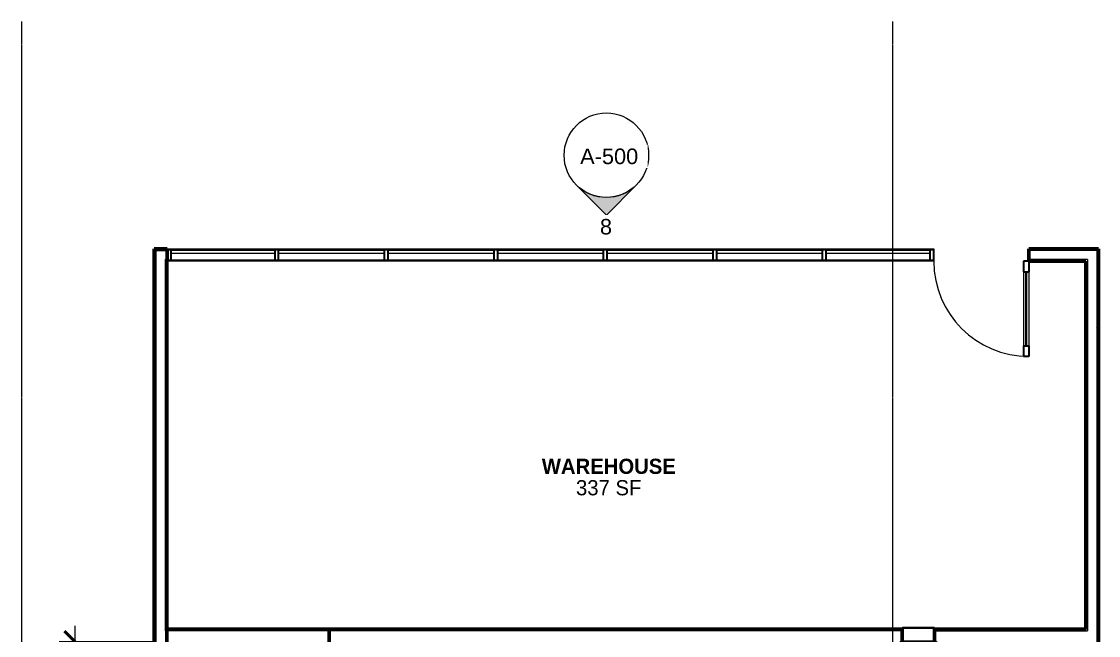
# Model space of a CAD drawing. Header units: inches. Extents: x 30 to 2293, y -1876 to -115.
# Drawn here: x 710.3 to 1118.4, y -347.2 to -114.8 of the extents above; entities that cross this region are included whole.
import ezdxf

# ---------------------------------------------------------------- set-up
doc = ezdxf.new("R2010")
doc.units = ezdxf.units.IN
doc.header["$MEASUREMENT"] = 0
doc.linetypes.add('Grid Line 1_2_', pattern=[0.875, 0.5, -0.125, 0.125, -0.125])
for name, color, linetype, lineweight in [('A-ANNO-DIMS', 211, 'Continuous', 9), ('A-ANNO-DIMS-64', 211, 'Continuous', 9), ('A-AREA-IDEN', 2, 'Continuous', 9), ('A-DOOR', 31, 'Continuous', 18), ('A-DOOR-GLAZ', 31, 'Continuous', 40), ('A-GLAZ-CURT', 52, 'Continuous', 9), ('A-GLAZ-CWMG', 51, 'Continuous', 9), ('A-WALL', 113, 'Continuous', 18), ('A-WALL-PATT', 111, 'Continuous', 60), ('G-ANNO-SYMB', 111, 'Continuous', 9), ('I-WALL', 2, 'Continuous', 18), ('Q-SPCQ', 91, 'Continuous', 9), ('S-GRID', 1, 'Continuous', 9)]:
    doc.layers.add(name, color=color, linetype=linetype, lineweight=lineweight)
doc.styles.add('Arial', font='arial.ttf', dxfattribs={"height": 5.901198})
doc.styles.add('Century Gothic', font='GOTHIC.TTF', dxfattribs={"height": 5.748447})
doc.styles.add('Century Gothic_B', font='GOTHICB.TTF', dxfattribs={"height": 5.744479})
doc.dimstyles.new('Linear_-_3_32__Arial_2', dxfattribs={"dimscale": 12, "dimtxt": 6, "dimasz": 0.666667, "dimexe": 0.5, "dimexo": 0.333333, "dimgap": 0.333333, "dimtad": 1, "dimdec": 0, "dimzin": 1, "dimdsep": 46, "dimlunit": 4, "dimtxsty": 'Arial', "dimblk1": 'OBLIQUE', "dimblk2": 'OBLIQUE', "dimsah": 1, "dimcen": 0.09, "dimdle": 0.5, "dimazin": 0, "dimtfac": 1, "dimtdec": 4, "dimtix": 1, "dimtmove": 0, "dimatfit": 3, "dimfxl": 1, "dimtvp": 1, "dimfrac": 2, "dimtolj": 1, "dimtzin": 0, "dimarcsym": 2})
pattern_1 = [(0, (0, 0), (20.48, 5.12), [0.845, -14.515, 0.845, -14.515, -81.92]), (0, (0, 0), (20.48, 5.12), [-30.72, 0.845, -29.875, 0.845, -14.515, -35.84]), (0, (0, 0), (20.48, 5.12), [-76.8, 0.845, -9.395, 0.845, -24.755]), (120, (7.68, 2.56), (-14.67405, 15.1762), [0.845, -14.515, 0.845, -14.515, -81.92]), (120, (7.68, 2.56), (-14.67405, 15.1762), [-30.72, 0.845, -29.875, 0.845, -14.515, -35.84]), (120, (7.68, 2.56), (-14.67405, 15.1762), [-76.8, 0.845, -9.395, 0.845, -24.755]), (240, (10.24, 12.8), (-5.80595, -20.2962), [0.845, -14.515, 0.845, -14.515, -81.92]), (240, (10.24, 12.8), (-5.80595, -20.2962), [-30.72, 0.845, -29.875, 0.845, -14.515, -35.84]), (240, (10.24, 12.8), (-5.80595, -20.2962), [-76.8, 0.845, -9.395, 0.845, -24.755])]

# ---------------------------------------------------------------- blocks, each defined once
blk = doc.blocks.new('Open Source Metal Building_Exterior_rvt-1-Floor Plan - Office Annex')
at = {"layer": 'S-GRID', "linetype": 'Grid Line 1_2_'}
for p, q in [((710.31, -114.83), (710.31, -1843.89)), ((1040.31, -114.83), (1040.31, -1843.89))]:
    blk.add_line(p, q, dxfattribs=at)
blk = doc.blocks.new('System Panel - Glazed-700942-Floor Plan - Office Annex')
at = {"layer": 'A-GLAZ-CURT', "lineweight": 18}
for p, q in [((19.625, 1.75), (-19.625, 1.75)), ((-19.625, 1.75), (-19.625, 0.75)), ((-19.625, 0.75), (19.625, 0.75)), ((19.625, 0.75), (19.625, 1.75))]:
    blk.add_line(p, q, dxfattribs=at)
blk = doc.blocks.new('Rectangular Mullion - 2_5_ x 5_ rectangular-700939-Floor Plan - Office Annex')
at = {"layer": 'A-GLAZ-CWMG'}
for p, q in [((806.23, -201.21), (766.98, -201.21)), ((806.23, -205.21), (766.98, -205.21))]:
    blk.add_line(p, q, dxfattribs=at)
blk = doc.blocks.new('Rectangular Mullion - 2_5_ x 5_ rectangular-613860-Floor Plan - Office Annex')
at = {"layer": 'A-GLAZ-CWMG', "lineweight": 30}
for p, q in [((-1.5, 2), (0, 2)), ((-1.5, -2), (-1.5, 2)), ((0, 2), (0, -2)), ((0, -2), (-1.5, -2))]:
    blk.add_line(p, q, dxfattribs=at)
blk = doc.blocks.new('Rectangular Mullion - 2_5_ x 5_ rectangular-613861-Floor Plan - Office Annex')
at = {"layer": 'A-GLAZ-CWMG', "lineweight": 30}
for p, q in [((0, 2), (-1.5, 2)), ((-1.5, 2), (-1.5, -2)), ((0, -2), (0, 2)), ((-1.5, -2), (0, -2))]:
    blk.add_line(p, q, dxfattribs=at)
blk = doc.blocks.new('System Panel - Glazed-700943-Floor Plan - Office Annex')
at = {"layer": 'A-GLAZ-CURT', "lineweight": 18}
for p, q in [((20, 1.75), (-20, 1.75)), ((-20, 1.75), (-20, 0.75)), ((-20, 0.75), (20, 0.75)), ((20, 0.75), (20, 1.75))]:
    blk.add_line(p, q, dxfattribs=at)
blk = doc.blocks.new('System Panel - Glazed-700944-Floor Plan - Office Annex')
at = {"layer": 'A-GLAZ-CURT', "lineweight": 18}
for p, q in [((20, 1.75), (-20, 1.75)), ((-20, 1.75), (-20, 0.75)), ((-20, 0.75), (20, 0.75)), ((20, 0.75), (20, 1.75))]:
    blk.add_line(p, q, dxfattribs=at)
blk = doc.blocks.new('Rectangular Mullion - 2_5_ x 5_ rectangular-700941-Floor Plan - Office Annex')
at = {"layer": 'A-GLAZ-CWMG'}
for p, q in [((847.73, -201.21), (807.73, -201.21)), ((847.73, -205.21), (807.73, -205.21))]:
    blk.add_line(p, q, dxfattribs=at)
blk = doc.blocks.new('Rectangular Mullion - 2_5_ x 5_ rectangular-613858-Floor Plan - Office Annex')
at = {"layer": 'A-GLAZ-CWMG', "lineweight": 30}
for p, q in [((-0.75, 2), (0.75, 2)), ((-0.75, -2), (-0.75, 2)), ((0.75, 2), (0.75, -2)), ((0.75, -2), (-0.75, -2))]:
    blk.add_line(p, q, dxfattribs=at)
blk = doc.blocks.new('Single-Glass 1 - 36_ x 84_-564716-Floor Plan - Office Annex')
at = {"layer": 'A-DOOR', "lineweight": 30}
for p, q in [((16, -2.375), (16, -6.375)), ((18, -2.375), (16, -2.375)), ((18, -2.375), (18, -6.375)), ((16, -6.375), (18, -6.375)), ((16, -34.375), (16, -38.375)), ((16, -34.375), (18, -34.375)), ((18, -34.375), (18, -38.375)), ((18, -38.375), (16, -38.375))]:
    blk.add_line(p, q, dxfattribs=at)
at = {"layer": 'A-DOOR', "lineweight": 9}
for p, q in [((16, -6.375), (16, -34.375)), ((18, -6.375), (18, -34.375))]:
    blk.add_line(p, q, dxfattribs=at)
blk.add_arc((18, -2.375), 36, 180, 270, dxfattribs=at)
at = {"layer": 'A-DOOR-GLAZ'}
blk.add_line((17, -34.375), (17, -6.375), dxfattribs=at)
blk = doc.blocks.new('Dispenser_Disposal-Paper-Frost_Products_LTD_-Recessed-400A - Steel-Stainless-664721-Floor Plan - Office Annex')
at = {"layer": 'Q-SPCQ', "lineweight": 30}
for p, q in [((1040.06, -670.15), (1039.98, -670.15)), ((1039.98, -670.69), (1039.98, -670.15)), ((1040.03, -670.69), (1039.98, -670.69)), ((1040.36, -670.69), (1040.03, -670.69)), ((1040.03, -670.74), (1040.03, -670.69)), ((1040.06, -670.08), (1040.06, -670.69)), ((1053.66, -670.08), (1040.06, -670.08)), ((1040.06, -670.08), (1051.82, -670.08)), ((1040.06, -670.15), (1040.36, -670.45)), ((1053.73, -670.15), (1040.06, -670.15)), ((1040.59, -670.8), (1040.09, -670.8)), ((1040.09, -670.84), (1040.09, -670.8)), ((1040.11, -670.84), (1040.11, -670.8)), ((1040.15, -670.77), (1040.59, -670.77)), ((1040.36, -670.7), (1040.36, -670.45)), ((1040.36, -670.46), (1040.36, -670.69)), ((1040.41, -670.75), (1053.36, -670.75)), ((1040.59, -670.77), (1040.59, -670.8)), ((1040.59, -670.8), (1040.77, -670.8)), ((1040.76, -670.93), (1040.8, -670.93)), ((1040.8, -670.93), (1040.8, -670.87)), ((1040.83, -670.87), (1040.83, -670.93)), ((1040.83, -676.12), (1040.83, -670.93)), ((1040.83, -670.93), (1052.93, -670.93)), ((1040.86, -670.93), (1040.86, -670.75)), ((1041.47, -670.93), (1041.47, -670.75)), ((1041.53, -670.93), (1041.53, -670.75)), ((1041.67, -670.75), (1041.67, -670.93)), ((1041.7, -670.93), (1041.7, -670.75)), ((1051.82, -669.95), (1052.69, -669.95)), ((1051.82, -670.08), (1051.82, -669.95)), ((1051.84, -669.93), (1052.67, -669.93)), ((1051.92, -670.75), (1051.92, -670.84)), ((1051.92, -670.84), (1052.2, -670.84)), ((1051.95, -670.93), (1051.95, -670.84)), ((1051.98, -670.84), (1051.98, -670.93)), ((1052.48, -670.87), (1052.02, -670.87)), ((1052.2, -670.84), (1052.2, -670.75)), ((1052.53, -670.84), (1052.2, -670.84)), ((1052.6, -670.91), (1052.53, -670.84)), ((1052.58, -670.75), (1052.65, -670.82)), ((1052.85, -670.91), (1052.6, -670.91)), ((1052.65, -670.82), (1052.88, -670.82)), ((1052.69, -669.95), (1052.69, -670.08)), ((1052.69, -670.08), (1053.66, -670.08)), ((1052.82, -670.93), (1052.82, -670.75)), ((1052.85, -670.75), (1052.85, -670.82)), ((1052.85, -670.93), (1052.85, -670.87)), ((1052.86, -676.12), (1052.86, -670.93)), ((1053.73, -670.75), (1052.88, -670.75)), ((1052.88, -670.75), (1052.88, -670.82)), ((1052.89, -670.87), (1052.89, -670.93)), ((1052.89, -670.91), (1052.93, -670.91)), ((1052.92, -670.8), (1053.57, -670.8)), ((1053.36, -670.46), (1053.66, -670.15)), ((1053.36, -670.75), (1053.36, -670.46)), ((1053.57, -670.8), (1053.57, -670.84)), ((1053.66, -670.75), (1053.66, -670.08)), ((1053.73, -670.15), (1053.73, -670.75)), ((1040.76, -676.12), (1040.76, -675.59)), ((1040.83, -676.12), (1040.76, -676.12)), ((1052.86, -676.12), (1040.83, -676.12)), ((1040.83, -676.18), (1040.83, -676.12)), ((1052.86, -676.18), (1040.83, -676.18)), ((1052.93, -676.12), (1052.86, -676.12)), ((1052.86, -676.12), (1052.86, -676.18)), ((1052.93, -675.59), (1052.93, -676.12))]:
    blk.add_line(p, q, dxfattribs=at)
for centre, radius, start, end in [((1040.06, -670.15), 0.0763, 90, 180), ((1040.09, -670.74), 0.0625, 122.4117, 270.0728), ((1040.09, -670.74), 0.0625, 179.8391, 270), ((1040.09, -670.74), 0.0625, 333.896, 53.1301), ((1040.41, -670.7), 0.05, 180, 270), ((1040.77, -670.87), 0.0665, 0, 90), ((1040.77, -670.87), 0.0315, 0, 90.1235), ((1051.84, -669.95), 0.02, 90, 180), ((1052.1, -670.87), 0.08, 157.9757, 236.654), ((1052.4, -670.87), 0.08, 303.346, 22.0243), ((1052.67, -669.95), 0.02, 0, 90), ((1052.92, -670.87), 0.0665, 90, 180), ((1052.92, -670.87), 0.0665, 90, 132.1544), ((1052.92, -670.87), 0.0315, 89.8776, 180), ((1053.66, -670.15), 0.0768, 0, 90), ((1053.66, -670.15), 0.029, 0, 90)]:
    blk.add_arc(centre, radius, start, end, dxfattribs=at)
blk = doc.blocks.new('DIMBLOCK33-Floor Plan - Office Annex')
at = {"layer": 'A-ANNO-DIMS-64', "lineweight": 50}
for p, q in [((730.57, -349.59), (726.57, -345.59)), ((730.57, -349.59), (734.57, -353.59)), ((730.57, -446.46), (726.57, -442.46)), ((730.57, -446.46), (734.57, -450.46))]:
    blk.add_line(p, q, dxfattribs=at)
at = {"layer": 'A-ANNO-DIMS-64'}
for p, q in [((730.57, -446.46), (730.57, -343.59)), ((761.36, -349.59), (724.57, -349.59)), ((730.57, -349.59), (761.36, -349.59)), ((825.23, -446.46), (724.57, -446.46)), ((730.57, -446.46), (825.23, -446.46))]:
    blk.add_line(p, q, dxfattribs=at)
at = {"layer": 'A-ANNO-DIMS-64', "color": 0, "insert": (718.91, -408.5), "char_height": 5.901, "width": 25.1446, "attachment_point": 1, "rotation": 90, "line_spacing_factor": 0.938532, "style": 'Arial'}
blk.add_mtext('8\' - 1"', dxfattribs=at)
blk = doc.blocks.new('_Oblique')
at = {"color": 0, "linetype": 'ByBlock', "lineweight": -2}
blk.add_line((-0.5, -0.5), (0.5, 0.5), dxfattribs=at)
blk = doc.blocks.new('Elevation - Filled Arrow-152140-Floor Plan - Office Annex')
at = {"layer": 'G-ANNO-SYMB'}
blk.add_circle((0, 0), 0.25, dxfattribs=at)
blk = doc.blocks.new('Elevation - Filled Arrow-151867-Floor Plan - Office Annex')
at = {"layer": 'G-ANNO-SYMB'}
h = blk.add_hatch(color=256, dxfattribs=at)
edge = h.paths.add_edge_path(flags=0)
edge.add_line((0, 0.3536), (0.1768, 0.1768))
edge.add_arc((0, 0), 0.25, 45, 135)
edge.add_line((-0.1768, 0.1768), (0, 0.3536))
for p, q in [((0, 0.3536), (-0.1768, 0.1768)), ((0, 0.3536), (-0.1768, 0.1768)), ((0.1768, 0.1768), (0, 0.3536)), ((0.1768, 0.1768), (0, 0.3536))]:
    blk.add_line(p, q, dxfattribs=at)
blk.add_arc((0, 0), 0.25, 45, 135, dxfattribs=at)

msp = doc.modelspace()

# ---------------------------------------------------------------- hatches: boundary and pattern name
at = {"layer": 'A-WALL-PATT', "lineweight": 9}
h = msp.add_hatch(dxfattribs=at)
h.set_pattern_fill('FP_1', color=256, style=0, pattern_type=2)
h.set_pattern_definition(pattern_1)
h.paths.add_polyline_path([(760.61, -344.84), (761.23, -344.84), (761.23, -200.84), (760.61, -200.84), (760.61, -329.3)], flags=0)
h = msp.add_hatch(dxfattribs=at)
h.set_pattern_fill('FP_1', color=256, style=0, pattern_type=2)
h.set_pattern_definition(pattern_1)
h.paths.add_polyline_path([(1117.73, -344.84), (1118.36, -344.84), (1118.36, -200.84), (1117.73, -200.84), (1117.73, -279.3)], flags=0)
h = msp.add_hatch(dxfattribs=at)
h.set_pattern_fill('FP_1', color=256, style=0, pattern_type=2)
h.set_pattern_definition(pattern_1)
h.paths.add_polyline_path([(765.36, -345.46), (765.36, -204.96), (764.73, -204.96), (764.73, -345.46)], flags=0)
h = msp.add_hatch(dxfattribs=at)
h.set_pattern_fill('FP_1', color=256, style=0, pattern_type=2)
h.set_pattern_definition(pattern_1)
h.paths.add_polyline_path([(1114.23, -345.46), (1114.23, -204.96), (1113.61, -204.96), (1113.61, -345.46)], flags=0)
h = msp.add_hatch(dxfattribs=at)
h.set_pattern_fill('FP_1', color=256, style=0, pattern_type=2)
h.set_pattern_definition(pattern_1)
h.paths.add_polyline_path([(765.36, -345.46), (1044.04, -345.46), (1044.04, -344.84), (765.36, -344.84)], flags=0)
h.paths.add_polyline_path([(761.23, -345.46), (761.23, -344.84), (760.61, -344.84), (760.61, -345.46)], flags=0)
h.paths.add_polyline_path([(1056.21, -345.46), (1113.61, -345.46), (1113.61, -344.84), (1056.21, -344.84)], flags=0)
h.paths.add_polyline_path([(1117.73, -345.46), (1118.36, -345.46), (1118.36, -344.84), (1117.73, -344.84)], flags=0)
h = msp.add_hatch(dxfattribs=at)
h.set_pattern_fill('FP_1', color=256, style=0, pattern_type=2)
h.set_pattern_definition(pattern_1)
h.paths.add_polyline_path([(761.23, -688.46), (761.23, -345.46), (760.61, -345.46), (760.61, -688.46)], flags=0)
h = msp.add_hatch(dxfattribs=at)
h.set_pattern_fill('FP_1', color=256, style=0, pattern_type=2)
h.set_pattern_definition(pattern_1)
h.paths.add_polyline_path([(765.36, -345.46), (826.86, -345.46), (826.86, -344.84), (765.36, -344.84)], flags=0)
h = msp.add_hatch(dxfattribs=at)
h.set_pattern_fill('FP_1', color=256, style=0, pattern_type=2)
h.set_pattern_definition(pattern_1)
h.paths.add_polyline_path([(1117.73, -448.21), (1118.36, -448.21), (1118.36, -345.46), (1117.73, -345.46), (1117.73, -444.71)], flags=0)

# ---------------------------------------------------------------- linework, layer by layer
at = {"layer": 'A-WALL'}
for p, q in [((761.23, -201.46), (761.23, -688.46)), ((761.23, -201.46), (765.48, -201.46)), ((1117.73, -201.46), (1091.98, -201.46)), ((1117.73, -201.46), (1117.73, -448.21)), ((764.73, -204.96), (764.73, -345.46)), ((764.73, -204.96), (765.48, -204.96)), ((1114.23, -204.96), (1091.98, -204.96)), ((1114.23, -204.96), (1114.23, -345.46)), ((1044.04, -345.46), (764.73, -345.46)), ((1056.21, -345.46), (1114.23, -345.46)), ((1113.61, -345.46), (1113.61, -344.84))]:
    msp.add_line(p, q, dxfattribs=at)
at = {"layer": 'I-WALL', "lineweight": 60}
for p, q in [((760.61, -200.84), (760.61, -688.46)), ((765.48, -200.84), (760.61, -200.84)), ((765.48, -205.59), (765.48, -200.84)), ((1118.36, -200.84), (1091.98, -200.84)), ((1091.98, -200.84), (1091.98, -205.59)), ((1118.36, -448.84), (1118.36, -200.84)), ((765.36, -386.09), (765.36, -205.59)), ((765.36, -205.59), (765.48, -205.59)), ((1091.98, -205.59), (1113.61, -205.59)), ((1113.61, -205.59), (1113.61, -344.84)), ((1044.04, -344.84), (765.36, -344.84)), ((826.86, -350.46), (826.86, -344.84)), ((1044.04, -349.59), (1044.04, -344.84)), ((1113.61, -344.84), (1056.21, -344.84)), ((1056.21, -344.84), (1056.21, -349.59))]:
    msp.add_line(p, q, dxfattribs=at)
at = {"layer": 'I-WALL'}
for p, q in [((765.48, -200.84), (1055.98, -200.84)), ((1055.98, -200.84), (1055.98, -201.21)), ((1055.98, -205.59), (765.48, -205.59)), ((1055.98, -205.21), (1055.98, -205.59))]:
    msp.add_line(p, q, dxfattribs=at)

# ---------------------------------------------------------------- block references
at = {"layer": 'A-DOOR'}
msp.add_blockref('Single-Glass 1 - 36_ x 84_-564716-Floor Plan - Office Annex', (1073.98, -203.21), dxfattribs=at)
at = {"layer": 'A-GLAZ-CURT'}
for name, p in [('System Panel - Glazed-700942-Floor Plan - Office Annex', (786.61, -203.21)), ('System Panel - Glazed-700943-Floor Plan - Office Annex', (827.73, -203.21)), ('System Panel - Glazed-700943-Floor Plan - Office Annex', (869.23, -203.21)), ('System Panel - Glazed-700943-Floor Plan - Office Annex', (910.73, -203.21)), ('System Panel - Glazed-700943-Floor Plan - Office Annex', (952.23, -203.21)), ('System Panel - Glazed-700944-Floor Plan - Office Annex', (993.73, -203.21)), ('System Panel - Glazed-700942-Floor Plan - Office Annex', (1034.86, -203.21))]:
    msp.add_blockref(name, p, dxfattribs=at)
at = {"layer": 'A-GLAZ-CWMG', "rotation": 180}
msp.add_blockref('Rectangular Mullion - 2_5_ x 5_ rectangular-613861-Floor Plan - Office Annex', (765.48, -203.21), dxfattribs=at)
at = {"layer": 'A-GLAZ-CWMG'}
for name, p in [('Rectangular Mullion - 2_5_ x 5_ rectangular-700939-Floor Plan - Office Annex', (0, 0)), ('Rectangular Mullion - 2_5_ x 5_ rectangular-700941-Floor Plan - Office Annex', (0, 0)), ('Rectangular Mullion - 2_5_ x 5_ rectangular-700941-Floor Plan - Office Annex', (41.5, 0)), ('Rectangular Mullion - 2_5_ x 5_ rectangular-700941-Floor Plan - Office Annex', (83, 0)), ('Rectangular Mullion - 2_5_ x 5_ rectangular-700941-Floor Plan - Office Annex', (124.5, 0)), ('Rectangular Mullion - 2_5_ x 5_ rectangular-700941-Floor Plan - Office Annex', (166, 0)), ('Rectangular Mullion - 2_5_ x 5_ rectangular-700939-Floor Plan - Office Annex', (248.25, 0))]:
    msp.add_blockref(name, p, dxfattribs=at)
at = {"layer": 'A-GLAZ-CWMG', "extrusion": (0, 0, -1), "rotation": 180}
for name, p in [('Rectangular Mullion - 2_5_ x 5_ rectangular-613858-Floor Plan - Office Annex', (-806.98, -203.21)), ('Rectangular Mullion - 2_5_ x 5_ rectangular-613858-Floor Plan - Office Annex', (-848.48, -203.21)), ('Rectangular Mullion - 2_5_ x 5_ rectangular-613858-Floor Plan - Office Annex', (-889.98, -203.21)), ('Rectangular Mullion - 2_5_ x 5_ rectangular-613858-Floor Plan - Office Annex', (-931.48, -203.21)), ('Rectangular Mullion - 2_5_ x 5_ rectangular-613858-Floor Plan - Office Annex', (-972.98, -203.21)), ('Rectangular Mullion - 2_5_ x 5_ rectangular-613858-Floor Plan - Office Annex', (-1014.48, -203.21)), ('Rectangular Mullion - 2_5_ x 5_ rectangular-613860-Floor Plan - Office Annex', (-1055.98, -203.21))]:
    msp.add_blockref(name, p, dxfattribs=at)
at = {"layer": 'G-ANNO-SYMB', "xscale": 63.99999999999997, "yscale": 63.99999999999997, "zscale": 63.99999999999997}
msp.add_blockref('Elevation - Filled Arrow-152140-Floor Plan - Office Annex', (931.9, -165.44), dxfattribs=at)
at = {"layer": 'G-ANNO-SYMB', "extrusion": (0, 0, -1), "xscale": 63.99999999999997, "yscale": 63.99999999999997, "zscale": 63.99999999999997, "rotation": 180}
msp.add_blockref('Elevation - Filled Arrow-151867-Floor Plan - Office Annex', (-931.9, -165.44), dxfattribs=at)
at = {"layer": 'Q-SPCQ', "rotation": 180}
msp.add_blockref('Dispenser_Disposal-Paper-Frost_Products_LTD_-Recessed-400A - Steel-Stainless-664721-Floor Plan - Office Annex', (2096.97, -1020.42), dxfattribs=at)

# ---------------------------------------------------------------- texts
at = {"layer": 'A-AREA-IDEN', "attachment_point": 2}
for s, insert, char_height, width, line_spacing_factor, style in [('WAREHOUSE', (932.84, -280.31), 5.744, 56.808, 0.984796, 'Century Gothic_B'), ('337 SF', (932.79, -288.42), 5.748, 27.648, 0.984117, 'Century Gothic')]:
    msp.add_mtext(s, dxfattribs=dict(at, insert=insert, char_height=char_height, width=width, line_spacing_factor=line_spacing_factor, style=style))

# ---------------------------------------------------------------- dimensions: what is measured, and where the dimension line sits
at = {"layer": 'A-ANNO-DIMS'}
dim = msp.add_linear_dim(base=(730.57, -349.59), p1=(829.23, -446.46), p2=(765.36, -349.59), angle=90, dimstyle='Linear_-_3_32__Arial_2', override={"dimpost": '<>', "dimfxl": 116.037844}, dxfattribs=at)
dim.commit()
dim.dimension.update_dxf_attribs({"geometry": 'DIMBLOCK33-Floor Plan - Office Annex', "text_midpoint": (723.56, -398.02)})

# ---------------------------------------------------------------- next in the draw order: texts
at = {"layer": 'G-ANNO-SYMB', "attachment_point": 2, "line_spacing_factor": 0.938532, "style": 'Arial', "bg_fill": 3, "box_fill_scale": 1.25, "bg_fill_color": 0, "bg_fill_transparency": 0}
for s, insert, char_height, width in [('A-500', (932.97, -162.9), 5.901, 26.208), ('8', (931.75, -189.54), 5.9, 5.472)]:
    msp.add_mtext(s, dxfattribs=dict(at, insert=insert, char_height=char_height, width=width))

# ---------------------------------------------------------------- next in the draw order: block references
at = {"lineweight": 5}
msp.add_blockref('Open Source Metal Building_Exterior_rvt-1-Floor Plan - Office Annex', (0, 0), dxfattribs=at)

doc.saveas('drawing.dxf')
